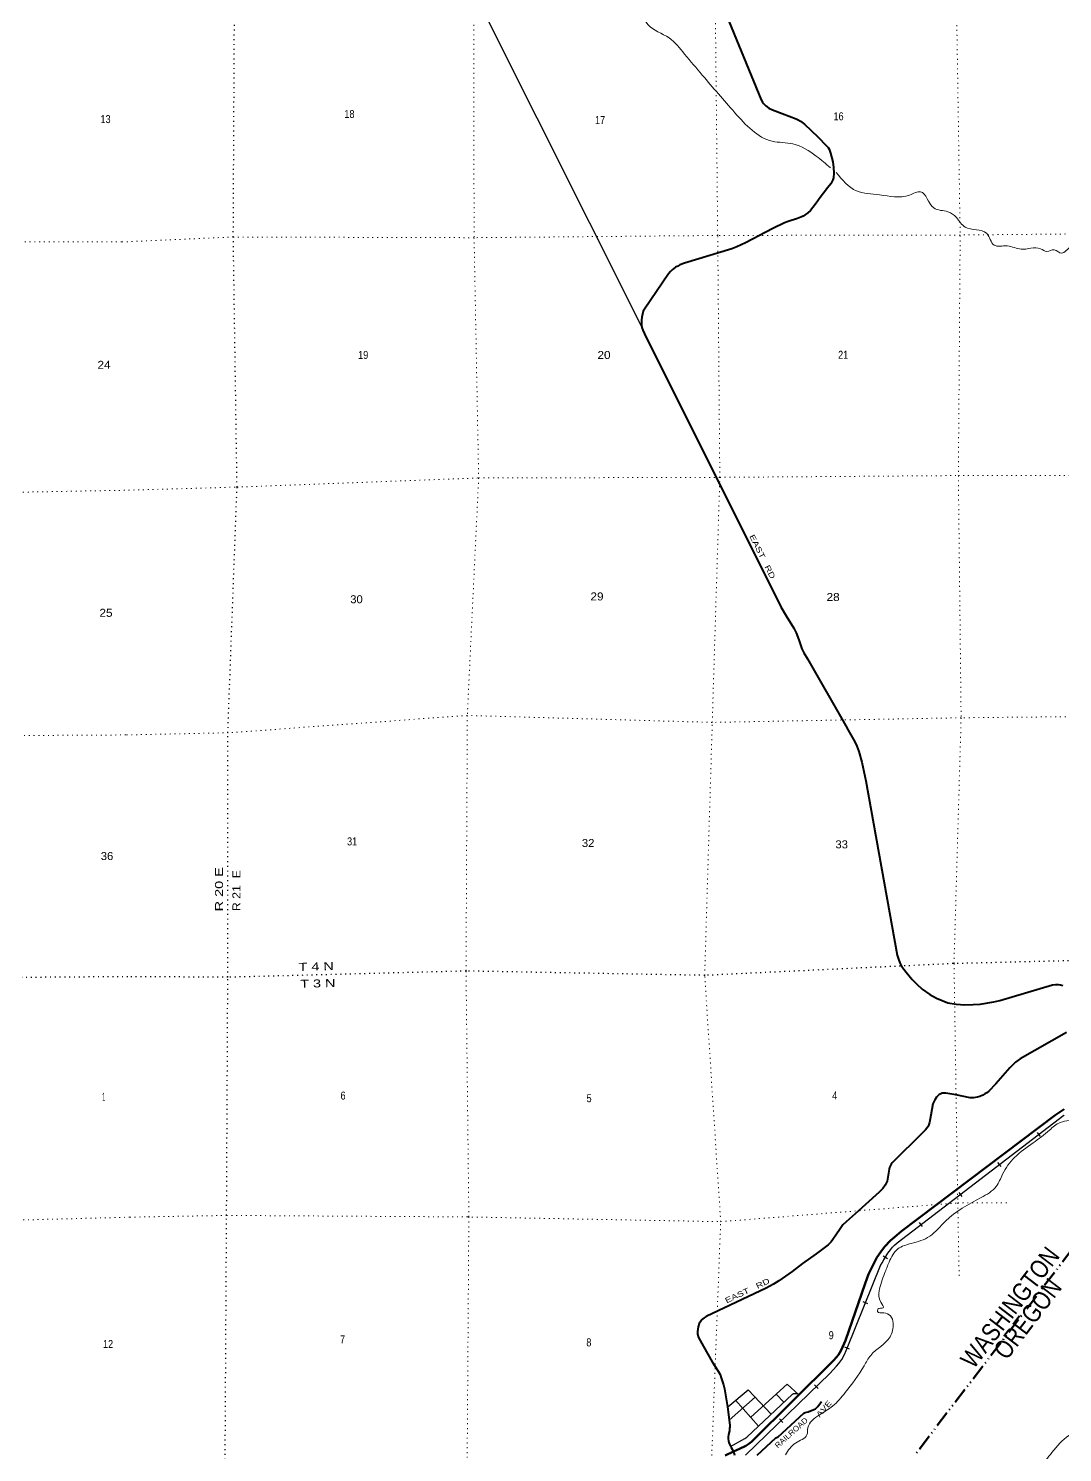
# Model space of a CAD drawing. Header units: feet. Extents: x -199 to 255675, y -686157 to -547785.
# Drawn here: x 189498 to 212114, y -639549 to -608404 of the extents above; entities that cross this region are included whole.
import ezdxf

# ---------------------------------------------------------------- set-up
doc = ezdxf.new("R2010")
doc.units = ezdxf.units.FT
doc.header["$LTSCALE"] = 70
doc.linetypes.add('DASH_DOUBLE_DOT', pattern=[9.2, 5, -1.2, 0.3, -1.2, 0.3, -1.2])
doc.linetypes.add('DOTTED', pattern=[1.5, 0.3, -1.2])
for name, color, linetype, lineweight in [('10', 7, 'DASH_DOUBLE_DOT', 70), ('23', 7, 'Continuous', 70), ('26', 7, 'Continuous', 40), ('29', 7, 'Continuous', 25), ('34', 7, 'Continuous', 25), ('39', 7, 'Continuous', 13), ('6', 7, 'DOTTED', 25), ('7', 7, 'DOTTED', 13)]:
    doc.layers.add(name, color=color, linetype=linetype, lineweight=lineweight)
doc.layers.add('27', color=7, linetype='Continuous')

msp = doc.modelspace()

# ---------------------------------------------------------------- linework, layer by layer
at = {"layer": '10'}
msp.add_lwpolyline([(223625.3, -629968.15), (219716.1, -630958.76), (212327.85, -635103.05), (208904.92, -639574.37)], dxfattribs=at)
at = {"layer": '23'}
msp.add_lwpolyline([(212149.57, -632041.82), (211952.86, -632174.18), (208592.42, -634709.77), (208437.85, -634837.59), (208351.84, -634909.69), (208223.02, -635050.22), (208139.81, -635158.58), (208056.32, -635280.95), (207869.46, -635646.16), (207795.08, -635848.84), (207364.8, -637097.1), (207270.35, -637309.81), (207212.16, -637408.74), (207115.7, -637530.51), (205314.72, -639311.82), (205251.86, -639362.08), (205186.25, -639400.06), (205047.77, -639470.23), (204918.34, -639528.52), (204734.13, -639611.49)], dxfattribs=at)
at = {"layer": '26'}
msp.add_line((204870.2, -639437.1), (204918.34, -639528.52), dxfattribs=at)
for points in [[(204414.73, -594540.67), (204423.23, -597140.23), (204523.69, -607388.66), (204523.69, -607505.8), (204526.2, -607528.41), (204528.71, -607557.3), (204540.01, -607599.08), (204552.57, -607625.14), (204571.41, -607660.32), (204599.03, -607707.43), (205520.94, -609964.47), (205552.72, -610013.56), (205572.74, -610044.73), (205623.83, -610098.42), (205690.66, -610144.9), (205770.62, -610186), (205982.56, -610265.38)], [(205982.56, -610265.38), (206288.84, -610380.09), (206335.85, -610403.14), (206380.34, -610429.85), (206473.87, -610499.58), (206763.91, -610777.1), (206953.29, -610968.82), (206987.72, -611010.89), (207009.97, -611046.51), (207040.28, -611130.94), (207092.28, -611318.1), (207103.41, -611444.99), (207110.08, -611565.2), (207103.96, -611670.39), (207092.84, -611716.03), (207072.26, -611756.65), (207045.56, -611801.18), (206983.69, -611885.82), (206885.18, -612008.83)], [(206885.18, -612008.83), (206814.26, -612097.39), (206728.66, -612228.27), (206656.78, -612321.55), (206601.16, -612386.11), (206541.18, -612437.92), (206438.75, -612506.32), (206394.25, -612528.58), (206321.18, -612557.42), (206113.93, -612626.54), (206030.92, -612657.21), (205776.85, -612778.89), (205180.83, -613092.93), (204993.73, -613179.74), (204884.69, -613222.84), (203849.55, -613535.06), (203744.5, -613574.9), (203697.78, -613599.39), (203651.48, -613626.35), (203613.23, -613652.82), (203575.41, -613683.98), (203539.81, -613721.83), (203493.77, -613773.64), (202968.08, -614544.91), (202945.8, -614587.81), (202924.66, -614655.7), (202914.66, -614721.38), (202907.04, -614782.02), (202909.09, -614891.68), (202916.88, -614944), (202934.68, -614999.65), (202974.64, -615084.73), (202974.64, -615084.73), (205954.29, -621052.47), (206071.51, -621248.56), (206239.23, -621522.67), (206289.71, -621620.32), (206348.7, -621777), (206413.79, -621971.35), (206458.79, -622056.64), (206539.14, -622191.48), (207373.89, -623654.32)], [(207373.89, -623654.32), (207428.73, -623750.43), (207568.28, -624004.61), (207617.92, -624098.04), (207657.96, -624218.26), (207724.79, -624453.38), (207814.95, -624862.34), (208498.64, -628674.06), (208523.41, -628757.44), (208559.01, -628842.03), (208594.61, -628908.82), (208692.87, -629042.36), (208825.99, -629202.67), (208924.68, -629302.1), (209044.02, -629411.93), (209214.48, -629529.44), (209359.94, -629612.29), (209608.34, -629712.12), (209791.56, -629745.86), (209977.48, -629756.44), (210156.43, -629750.31), (210316.61, -629741.41), (210614.74, -629692.43), (210743.78, -629665.72), (211894.28, -629323.43), (211968.54, -629312.86), (212028.61, -629315.09), (212070.88, -629321.77), (212122.05, -629332.9)], [(212203.96, -630363.47), (211190.1, -630936.48), (211137.58, -630972.48), (211084.18, -631014.77), (210962.48, -631138.3), (210655.36, -631489.03), (210499.69, -631644.34), (210460.13, -631679.29), (210417.86, -631706), (210368.91, -631732.72), (210304.39, -631759.43), (210244.32, -631777.24), (210168.68, -631788.37), (210148.65, -631790.6), (210125.85, -631793.38), (210093.03, -631790.6), (209780.26, -631726.19), (209560.74, -631690.98), (209521.44, -631689.35), (209482.87, -631693.2), (209437.27, -631708.79), (209415.02, -631721.03), (209394.99, -631738.84), (209359.45, -631778.46), (209318.24, -631834.57), (209297.1, -631875.75), (209279.93, -631923.36), (209234.98, -632170.43), (209207.55, -632329.33), (209193.83, -632373.33), (209183.08, -632398.34), (209166.39, -632429.51), (209146.37, -632456.22), (209120.19, -632488.09), (209020.62, -632586.42)], [(209020.62, -632586.42), (208421.67, -633177.93), (208386.03, -633214.8), (208366, -633239.28), (208349.32, -633268.22), (208330.1, -633316.86), (208322.62, -633352.82), (208295.01, -633529.77), (208276.46, -633611.61), (208258.66, -633658.36), (208233.65, -633698.66), (208180.79, -633771.9), (208104.06, -633853.83), (207578.98, -634332.09), (207378.74, -634504.29), (207311.44, -634572.24), (207234.12, -634675.71), (207172.03, -634771.62), (207091.73, -634891.65), (207051.69, -634942.85), (206986.66, -635005.34), (206726.93, -635201.31), (206429.19, -635415.52), (206203.44, -635591.25), (205909.23, -635792.16), (205795.77, -635865.62), (205631.73, -635957.34), (204319.59, -636574.66), (204277.33, -636600.28), (204221.7, -636645.9), (204201.68, -636672.62), (204167.65, -636725.25), (204143.83, -636801.73), (204130.4, -636904.06), (204132.71, -636957.57), (204153.05, -637030.38), (204262.25, -637226.51), (204450.32, -637564.74), (204585.63, -637770.78), (204623.28, -637842.48), (204649.98, -637913.72), (204697.33, -638071.26), (204718.95, -638158.6), (204783.79, -638546.46), (204836.3, -638948.34), (204836.3, -638995.09), (204834.08, -639015.12), (204827.4, -639071.89), (204809.6, -639156.49), (204802.97, -639212.66), (204801.82, -639252.21), (204806.27, -639291.17), (204814.05, -639327.9), (204829.77, -639367.06), (204870.2, -639437.1)], [(205435.61, -639605.3), (205842.95, -639225.67), (205892.92, -639203.04), (206457.17, -638690.04), (206483.29, -638672.7), (206551.43, -638655.9), (206677.51, -638610.37), (206709.74, -638590.33), (206759.03, -638539.22), (206846.16, -638433.89)], [(204947.93, -639615.5), (204942.43, -639577.15), (204918.34, -639528.52)]]:
    msp.add_lwpolyline(points, dxfattribs=at)
at = {"layer": '29'}
for p, q in [((204822.62, -638843.62), (205388.91, -638337.62)), ((204964.95, -638405.78), (205468.4, -638969.43)), ((205849.86, -638272.16), (206018.12, -638450.97))]:
    msp.add_line(p, q, dxfattribs=at)
for points in [[(191417.95, -598548.89), (191641.19, -598846.83), (191802.34, -599073.08), (191884.61, -599177.42), (191972.66, -599267.85), (193678.85, -600695.31), (193797.49, -600826.01), (193874.95, -600942.06), (194109.36, -601357), (195104.13, -603082.39), (195194.8, -603218.9), (195412.73, -603482.47), (199090.05, -607500.92), (199259.37, -607695.78), (199317.19, -607786.72), (199463.02, -608062.88), (202916.21, -614939.51)], [(205295.6, -638775.97), (206093.48, -638050.71), (206350.17, -638287.67)], [(204791.07, -638550.92), (205238.3, -638177.61), (205741.87, -638712.63)], [(204850.55, -639418.84), (205166.47, -639241.88), (205209.53, -639212.51), (206210.87, -638272.23), (206230.08, -638261.08), (206246.3, -638256.45), (206264.84, -638256.45), (206319.93, -638259.75)]]:
    msp.add_lwpolyline(points, dxfattribs=at)
at = {"layer": '34'}
for p, q in [((211632.58, -632636.08), (211565.34, -632548.26)), ((210768.85, -633294.06), (210701.61, -633206.23)), ((209919.09, -633947.92), (209851.85, -633860.1)), ((209055.37, -634605.9), (208988.13, -634518.07)), ((208287.34, -635312.5), (208193.84, -635253.41)), ((207856.05, -636296.22), (207753.51, -636254.73)), ((207455.08, -637291.89), (207353.43, -637248.27)), ((206767.06, -638145.14), (206690.17, -638065.63)), ((205998.1, -638892.36), (205921.21, -638812.85))]:
    msp.add_line(p, q, dxfattribs=at)
msp.add_lwpolyline([(205177.01, -639606.79), (207023.04, -637821.66), (207172.67, -637662.78), (207221.93, -637600.62), (207286.2, -637512.75), (207344.03, -637405.6), (207417.79, -637233.69), (208134.89, -635461.58), (208169.52, -635399.79), (208203.83, -635337.55), (208296.07, -635191.61), (208351.85, -635114.33), (208396.92, -635058.49), (208439.88, -635015.52), (208501.04, -634961.52), (212146.15, -632170.84)], dxfattribs=at)
at = {"layer": '34', "lineweight": 13}
msp.add_lwpolyline([(205177.77, -639607.58), (207023.82, -637822.43), (207173.5, -637663.5), (207222.81, -637601.29), (207287.13, -637513.34), (207345.02, -637406.08), (207418.81, -637234.11), (208135.88, -635462.06), (208170.48, -635400.32), (208204.78, -635338.11), (208296.98, -635192.23), (208352.72, -635115), (208397.74, -635059.23), (208440.63, -635016.32), (208501.74, -634962.37), (212146.8, -632171.73)], dxfattribs=at)
at = {"layer": '39'}
for points in [[(201580.94, -593980.11), (201783.71, -594232.42), (202278.57, -594641.18), (202618.93, -595198.37), (202885.01, -595801.65), (203004.41, -596404.68), (203125.71, -596927.34), (203184.67, -597413.72), (203066.84, -597921.91), (202919.51, -598884.18), (202639.35, -599687.48), (202521.38, -600099.21), (202471.65, -600456.81), (202040.49, -601046.85), (201595.06, -601494.2), (201457.08, -601958.14), (201447.77, -602480.58), (201344.13, -603075.2), (201312.42, -603388.61), (201373.05, -603633.87), (201699.18, -604078.51), (201975.08, -604517.03), (202257.21, -605108.28), (202283.93, -605530.31), (202493.39, -605876.28), (202539.91, -606095.39), (202580.36, -606278.32), (202902.29, -606592.33), (202844.68, -607058.43), (202839.49, -607653.21), (203049.41, -608324.72), (203507.93, -608610.83), (203850.01, -608965.07), (204236.45, -609423.88), (204948.9, -610246.94), (205765.55, -610869.24), (206217.73, -610928.28), (206728.47, -611196.4), (207036.96, -611449.36)], [(207160.87, -611554.11), (207609.61, -611955.45), (208114.07, -612042.71), (208769.1, -612047.84), (209010.12, -611975.9), (209297.94, -612328.04), (209609.51, -612412.97), (209794.54, -612537.86), (209983.71, -612749.18), (210456.09, -612888.63), (210617.19, -613140.08), (210904.55, -613160.66), (211210.06, -613231.51), (211634.01, -613224.19), (211772.73, -613278.68), (211929.4, -613242.77), (212096.28, -613319.41), (212293, -613183.1), (212578.55, -613344.34), (213012.41, -613238.58), (213480.49, -613181.1), (213562.81, -613141.05), (214017.23, -613364.86), (214696.61, -613532.8), (215544.45, -613473.95), (216120.98, -613380.48), (216438.36, -613318.73), (216968.74, -613263.36), (217810.52, -613180.39), (218893.27, -612999.37), (219385.22, -612771.13), (219770.65, -612520.6), (220154.44, -612529.29), (220634.93, -612723.01), (221007.1, -613037.11), (221431.11, -613076.01), (221867.28, -613179.23), (222241.19, -613308.46), (222538.8, -613473.74), (223005.5, -613860.34), (223184.38, -613896.81), (223327.34, -614110.06), (223475.19, -614207.3)], [(206052.02, -639598.93), (206276.01, -639341.77), (206524.91, -639159.33), (206544.79, -639006.65), (206795.55, -638727.76), (207086.62, -638533.34), (207361.48, -638236.41), (207772.56, -637656.38), (207918.91, -637423.53), (208342.3, -637018.34), (208410.2, -636723.07), (208351.7, -636560.21), (208204.93, -636495.66), (208068.25, -636463.27), (208072.2, -636417.06), (208192.71, -636383.11), (208142.31, -636260.45), (208103.78, -636015.23), (208223.8, -635631.63), (208321.9, -635382.63), (208512.38, -635095.6), (208803.56, -634977.54), (209209.21, -634819.48), (209554.34, -634490.52), (210333.22, -633973.4), (210664.41, -633730.82), (210802.67, -633461.79), (211064.94, -633094.21), (211472.31, -632776.72), (211828.22, -632497.84), (212062.91, -632332.62), (212259.74, -632278.69), (212750.16, -631884.31), (212883.09, -631807.08), (213454.11, -631460.87), (214520.28, -630920.13), (214992.28, -630786.29), (215277.21, -630509.48), (216040.06, -630030.51), (216941.24, -629330.75), (217394.82, -628963.79), (217645.84, -628861.73), (217987.23, -628727.68), (218399.01, -628635.94), (218786.51, -628433.65), (219079.67, -628295.49), (219290.52, -628205.42), (220027.66, -628009.75), (220353.07, -627948.01), (220744.92, -627970.77), (220861.33, -627882.56), (220835.15, -627840.31), (221064.1, -627760.32), (221497.97, -627662.6), (221664.9, -627775.41), (221978.24, -627697.57), (222400.19, -627700.29), (222777.68, -627516.07), (223074.97, -627456.29), (223305.9, -627360.22), (223474.54, -627262.05), (223600.2, -627214.23)], [(211883.57, -639546.75), (212251.42, -639175.06), (212542.33, -638872.12), (212546.28, -638817.88), (212443.84, -638845.83), (212395.5, -638761.36), (212513.86, -638628.93), (212527.83, -638560.64), (212595.92, -638404.02), (212629.75, -638172.99), (212866.52, -637938.29), (213392.61, -637692.02), (213886.48, -637403.5), (214000.85, -637291.16), (214233.9, -637265.43), (214848.51, -637103.71), (215360.74, -637002.1), (216214.32, -636740.31), (216844.77, -636411.83), (217348.73, -636151.45), (218378.64, -635542.33), (218571.2, -635305.54), (218846.09, -635038.75), (219187.28, -634760.02), (219420.09, -634573.54), (219721.18, -634359.04), (220179.03, -634168.92), (220227.31, -634211.2), (220387.97, -634151.19), (220673.1, -634015.03), (220821.4, -633742), (220845.22, -633537.07), (220806.95, -633466.68), (220855.04, -633372.32), (220784.62, -633311.91), (221041.57, -633137.53), (221469.43, -633051.85), (221700.4, -632983.92), (221917.23, -632861.71), (222236.83, -632946.65), (222568.33, -632923.1), (222710.88, -632848.99), (222801.24, -632804.93), (222996.23, -632867.56), (223263.44, -632849.92), (223452.28, -632824.12), (223651.77, -632784.76)], [(202472.91, -649807.74), (202412.97, -649595.71), (202464.38, -649519.06), (202757.69, -649386.11), (203472.25, -649089.01), (203690.41, -649067.02), (203904.82, -649303.74), (204053.68, -649374.6), (204213.31, -649303), (204515.31, -649017.58), (205134.99, -648408.5), (205758.84, -647588.83), (206335.36, -646853.8), (206849.39, -646075.21), (207554.91, -645202.68), (208099.48, -644479.97), (208887.17, -643382.12), (209419.35, -642617.41), (209972.39, -641718.16), (210148.53, -641471.95), (210488.58, -641186.2), (210975.42, -640734.7), (211355.68, -640236.03), (211617.08, -639888.81), (211883.57, -639546.75)]]:
    msp.add_spline(points, degree=3, dxfattribs=at)
at = {"layer": '6'}
for points in [[(193800.41, -639705.27), (193831.45, -634363.42), (193858.24, -629155.01), (193858.71, -623807.91), (194060.07, -618435.03), (193977.99, -612965.21), (194004.7, -607704.56), (193932.94, -602431.68), (193861.21, -597176.89), (193832.65, -594046.53)], [(219896.03, -628708.81), (215186.27, -628722.93), (209719.17, -628856.35), (204288.42, -629114.4), (199068.14, -629019.16), (193858.24, -629155.01), (191670.44, -629142.2)], [(191670.44, -629142.2), (188487.03, -629166.75), (183211.13, -629255.39), (177872.11, -629264.37), (172503.68, -629337.99), (167221.82, -629432.73), (161903.05, -629457.55), (159726.38, -629449.43)]]:
    msp.add_lwpolyline(points, dxfattribs=at)
at = {"layer": '7'}
for points in [[(209689.52, -593908.56), (209720.43, -597087.2), (209751.96, -602325.85), (209791.56, -607596.66), (209875.47, -612933.86), (209836.68, -618182.43), (209896.42, -623479.4), (209741.27, -628852.36), (209823.02, -634089.09), (209853.43, -635698.69)], [(199097.66, -594001.93), (199143.6, -597147.66), (199199.29, -602426.54), (199234.88, -607693.32), (199244.37, -612980.16), (199344.23, -618234.99), (199096.4, -623428.96), (199068.14, -629019.16), (199130, -634394.5), (199093.22, -639660.52)], [(204442.61, -639614.06), (204637.62, -634500.28), (204288.42, -629114.4), (204453.39, -623580.7), (204618.6, -618221.82), (204572.94, -612930.91), (204517.21, -607627.92), (204499.78, -602407.38), (204422.01, -597148.56), (204386.9, -593955.91)], [(223459.9, -612790.91), (220442.18, -612823.15), (215121.64, -612870.4), (209873.44, -612921.8), (204572.94, -612930.91), (199244.37, -612980.16), (193977.99, -612965.21), (191537.83, -613073.31)], [(191537.83, -613073.31), (188642.05, -613069.59), (183352.27, -613174.46), (177945.49, -613230.44), (172672.86, -613250.71), (167149.76, -613314.67), (161869.94, -613316.42), (159615.42, -613316.72)], [(191582.64, -618504.5), (194060.07, -618435.03), (199344.23, -618234.99), (204618.6, -618221.82), (209836.68, -618182.43), (215171.34, -618175.39), (220556.16, -618114.18), (223508.4, -618087.39)], [(159652.63, -618727.13), (161815.34, -618698.82), (167191.19, -618568.84), (172528.99, -618632.23), (177798.31, -618676.3), (183242.82, -618581.71), (188641.92, -618557.98), (191582.64, -618504.5)], [(223559.88, -623505.07), (220527.55, -623451.19), (215229.01, -623428.15), (209896.42, -623479.4), (204453.39, -623580.7), (199096.4, -623428.96), (193868.61, -623807.91), (191626.8, -623855.04)], [(191626.8, -623855.04), (188543.5, -623872.65), (183226.3, -623857.26), (177813.77, -623937.42), (172401.1, -624005.52), (167102.56, -624044.18), (161880.32, -624081.96), (159689.71, -624118.83)], [(191713.86, -634401.98), (193831.45, -634363.42), (199091.82, -634396.44), (204637.62, -634500.28), (209823.02, -634089.09), (210971.21, -634084.17)], [(191713.86, -634401.98), (188444.9, -634486.81), (183188.46, -634518.95), (177911.89, -634547.31), (172569.63, -634626.66), (167271.05, -634661.3), (161941.45, -634796.78), (160926.24, -634798.77)]]:
    msp.add_lwpolyline(points, dxfattribs=at)

# ---------------------------------------------------------------- texts
at = {"layer": '10', "width": 0.85}
for s, p in [('WASHINGTON', (210170.48, -637739.95)), ('OREGON', (210894.47, -637546.75))]:
    msp.add_text(s, height=400, rotation=52.565, dxfattribs=at).set_placement(p)
at = {"layer": '27'}
for s, rotation, width, p in [('EAST   RD', 296.533, 1.35, (205261.2, -619507.62)), ('EAST   RD', 25.195, 1.35, (204766.83, -636288.61)), ('AVE', 48.983, 1.3, (206804.22, -638788.2)), ('RAILROAD', 41.854, 1.1, (205885.86, -639463.24))]:
    msp.add_text(s, height=120, rotation=rotation, dxfattribs=dict(at, width=width)).set_placement(p)
at = {"layer": '6'}
for s, rotation, width, p in [('R 20 E', 89.995, 1.35, (193753.36, -627713.27)), ('R 21  E', 89.995, 1.15, (194133.37, -627708.29)), ('T 4 N', 1.494, 1.35, (195406.31, -629016.76)), ('T 3 N', 1.494, 1.35, (195442.25, -629386.58))]:
    msp.add_text(s, height=175, rotation=rotation, dxfattribs=dict(at, width=width)).set_placement(p)
at = {"layer": '7'}
for s, width, p in [('13', 0.85, (191073.24, -610473.29)), ('18', 0.85, (196407.61, -610362.38)), ('17', 0.85, (201888.94, -610494.42)), ('16', 0.85, (207104.98, -610412.61)), ('24', 1.1, (191007.61, -615848.02)), ('19', 0.85, (196708.43, -615631.62)), ('20', 1.1, (201942.36, -615632.64)), ('21', 0.85, (207206.79, -615628.32)), ('30', 1.05, (196535.34, -620975.09)), ('29', 1.1, (201789.36, -620912.98)), ('28', 1.1, (206953.26, -620925.74)), ('25', 1.1, (191050.27, -621271.59)), ('31', 0.85, (196466.29, -626271.16)), ('32', 1.05, (201602.05, -626306.4)), ('33', 1.05, (207147.78, -626335.47)), ('36', 1.05, (191079.58, -626591.26)), ('1', 0.4, (191113.19, -631854.83)), ('6', 0.85, (196323.15, -631829.9)), ('5', 0.85, (201704.12, -631887.24)), ('4', 0.85, (207076.89, -631828.01)), ('9', 0.85, (206999.92, -637070.5)), ('12', 0.85, (191127.89, -637263.7)), ('7', 0.85, (196312.61, -637160.91)), ('8', 0.85, (201699.62, -637226.29))]:
    msp.add_text(s, height=175, dxfattribs=dict(at, width=width)).set_placement(p)

doc.saveas('drawing.dxf')
